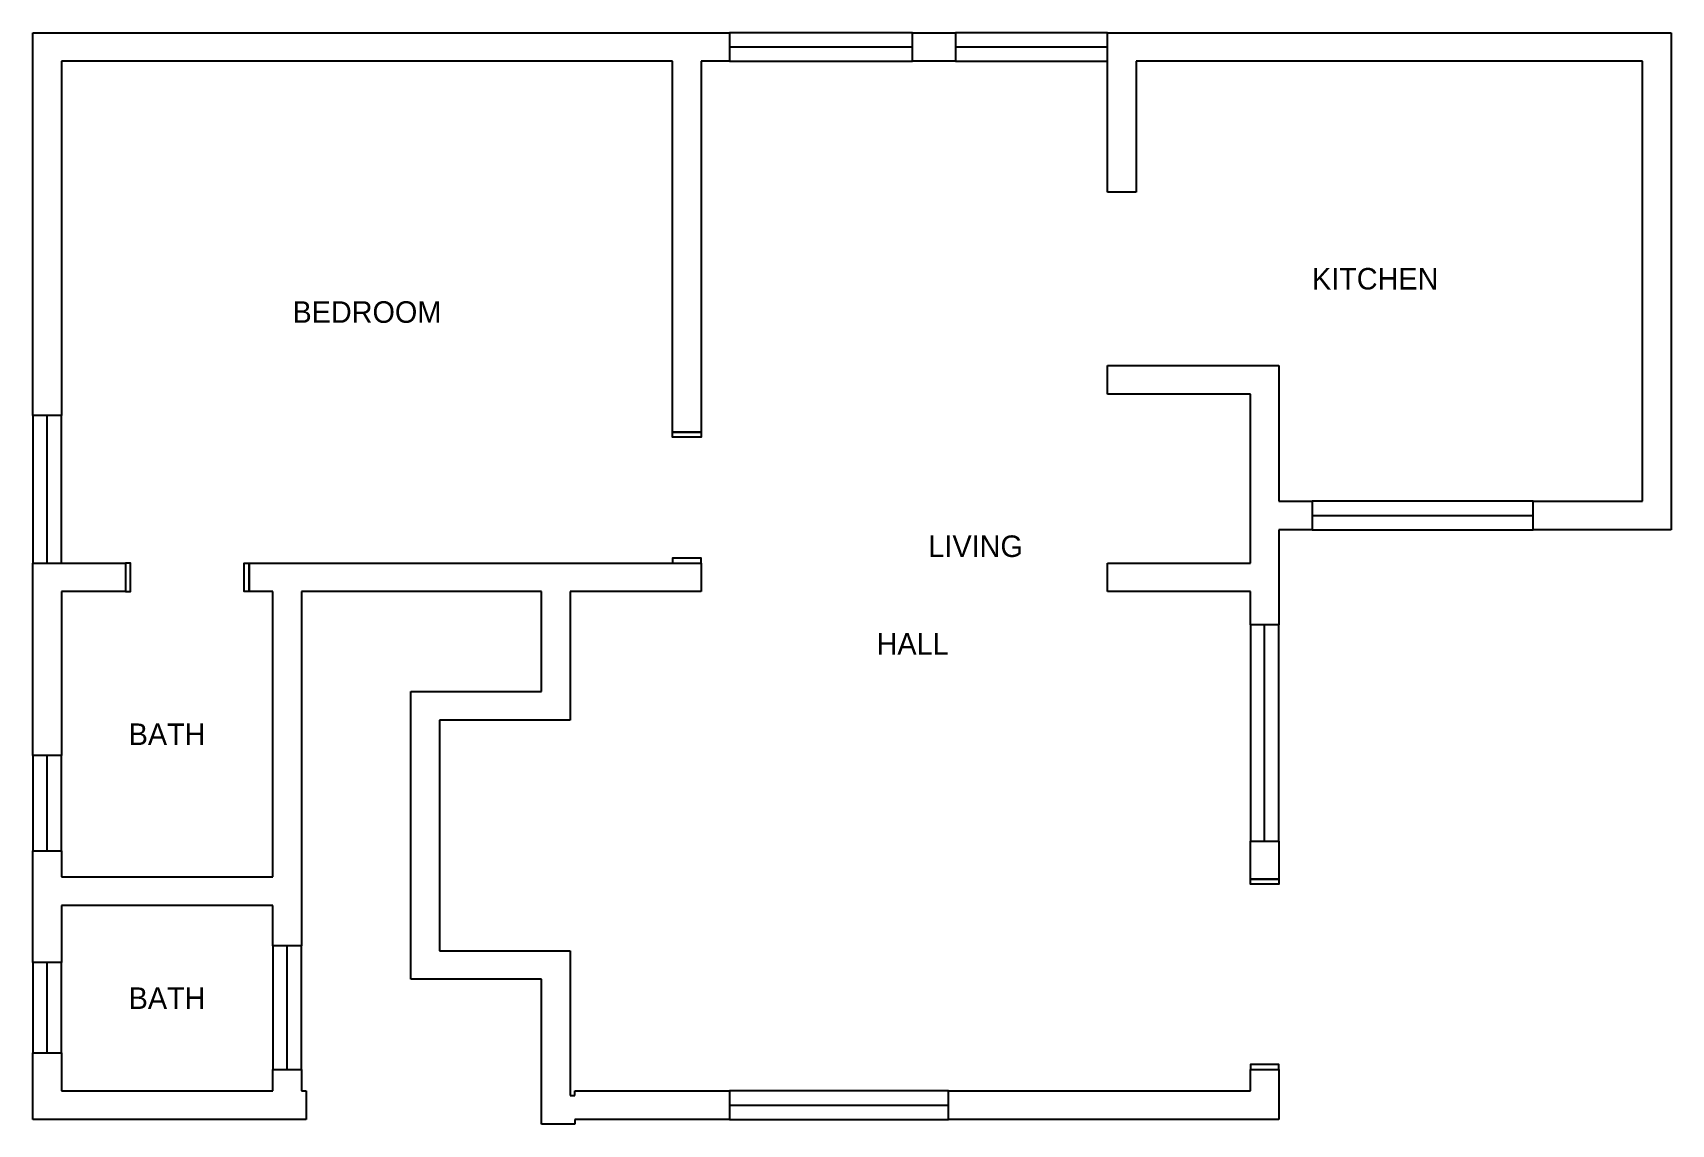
# Model space of a CAD drawing. Header units: centimetres. Extents: x 119976 to 121649, y -29747 to -28632.
import ezdxf

# ---------------------------------------------------------------- set-up
doc = ezdxf.new("R2010")
doc.units = ezdxf.units.CM
for name, color, linetype in [('DOORS', 7, 'Continuous'), ('TEXT', 7, 'Continuous'), ('WALLS', 7, 'Continuous'), ('WINDOWS', 7, 'Continuous')]:
    doc.layers.add(name, color=color, linetype=linetype)

msp = doc.modelspace()

# ---------------------------------------------------------------- linework, layer by layer
at = {"layer": 'DOORS'}
for points in [[(120658.3, -29040.5), (120658.3, -29045.5), (120629.1, -29045.5), (120629.1, -29040.5)], [(120658.3, -29174.1), (120658.3, -29169.1), (120629.1, -29169.1), (120629.1, -29174.1)], [(120070.4, -29203.3), (120075.4, -29203.3), (120075.4, -29174.1), (120070.4, -29174.1)], [(120196.7, -29203.3), (120191.7, -29203.3), (120191.7, -29174.1), (120196.7, -29174.1)], [(121248.5, -29497.2), (121248.5, -29502.2), (121219.4, -29502.2), (121219.4, -29497.2)], [(121248.5, -29691.5), (121248.5, -29686.5), (121219.4, -29686.5), (121219.4, -29691.5)]]:
    msp.add_lwpolyline(points, close=True, dxfattribs=at)
at = {"layer": 'WALLS'}
for p, q in [((119975.7, -29023.5), (119975.7, -28632.5)), ((119975.7, -28632.5), (120687.4, -28632.5)), ((120687.4, -28632.5), (120687.4, -28661.6)), ((120874.4, -28661.6), (120874.4, -28632.5)), ((120874.4, -28632.5), (120918.2, -28632.5)), ((120918.2, -28632.5), (120918.2, -28661.6)), ((121073.6, -28632.5), (121649.3, -28632.5)), ((121073.6, -28795.2), (121073.6, -28632.5)), ((121649.3, -28632.5), (121649.3, -29140.1)), ((120629.1, -28661.6), (120004.9, -28661.6)), ((120004.9, -28661.6), (120004.9, -29023.5)), ((120629.1, -29040.5), (120629.1, -28661.6)), ((120687.4, -28661.6), (120658.3, -28661.6)), ((120658.3, -28661.6), (120658.3, -29040.5)), ((120918.2, -28661.6), (120874.4, -28661.6)), ((121620.1, -28661.6), (121102.8, -28661.6)), ((121102.8, -28661.6), (121102.8, -28795.2)), ((121620.1, -29111), (121620.1, -28661.6)), ((121102.8, -28795.2), (121073.6, -28795.2)), ((121073.6, -28972.5), (121248.5, -28972.5)), ((121073.6, -29001.7), (121073.6, -28972.5)), ((121248.5, -28972.5), (121248.5, -29111)), ((121219.4, -29001.7), (121073.6, -29001.7)), ((121219.4, -29174.1), (121219.4, -29001.7)), ((120004.9, -29023.5), (119975.7, -29023.5)), ((120658.3, -29040.5), (120629.1, -29040.5)), ((121248.5, -29111), (121282.5, -29111)), ((121282.5, -29111), (121282.5, -29140.1)), ((121508.4, -29140.1), (121508.4, -29111)), ((121508.4, -29111), (121620.1, -29111)), ((121282.5, -29140.1), (121248.5, -29140.1)), ((121248.5, -29140.1), (121248.5, -29237.3)), ((121649.3, -29140.1), (121508.4, -29140.1)), ((119975.7, -29370.9), (119975.7, -29174.1)), ((119975.7, -29174.1), (120070.4, -29174.1)), ((120070.4, -29174.1), (120070.4, -29203.3)), ((120196.7, -29174.1), (120658.3, -29174.1)), ((120196.7, -29203.3), (120196.7, -29174.1)), ((120658.3, -29174.1), (120658.3, -29203.3)), ((121073.6, -29203.3), (121073.6, -29174.1)), ((121073.6, -29174.1), (121219.4, -29174.1)), ((120070.4, -29203.3), (120004.9, -29203.3)), ((120004.9, -29203.3), (120004.9, -29370.9)), ((120221, -29203.3), (120196.7, -29203.3)), ((120221, -29494.8), (120221, -29203.3)), ((120495.5, -29203.3), (120250.2, -29203.3)), ((120250.2, -29203.3), (120250.2, -29565.2)), ((120495.5, -29305.3), (120495.5, -29203.3)), ((120658.3, -29203.3), (120524.7, -29203.3)), ((120524.7, -29203.3), (120524.7, -29334.5)), ((121219.4, -29203.3), (121073.6, -29203.3)), ((121219.4, -29237.3), (121219.4, -29203.3)), ((121248.5, -29237.3), (121219.4, -29237.3)), ((120361.9, -29599.2), (120361.9, -29305.3)), ((120361.9, -29305.3), (120495.5, -29305.3)), ((120524.7, -29334.5), (120391.1, -29334.5)), ((120391.1, -29334.5), (120391.1, -29570.1)), ((120004.9, -29370.9), (119975.7, -29370.9)), ((119975.7, -29582.2), (119975.7, -29468)), ((119975.7, -29468), (120004.9, -29468)), ((120004.9, -29468), (120004.9, -29494.8)), ((121219.4, -29458.3), (121248.5, -29458.3)), ((121219.4, -29497.2), (121219.4, -29458.3)), ((121248.5, -29458.3), (121248.5, -29497.2)), ((120004.9, -29494.8), (120221, -29494.8)), ((121248.5, -29497.2), (121219.4, -29497.2)), ((120221, -29523.9), (120004.9, -29523.9)), ((120004.9, -29523.9), (120004.9, -29582.2)), ((120221, -29565.2), (120221, -29523.9)), ((120250.2, -29565.2), (120221, -29565.2)), ((120391.1, -29570.1), (120524.7, -29570.1)), ((120524.7, -29570.1), (120524.7, -29718.2)), ((120004.9, -29582.2), (119975.7, -29582.2)), ((120495.5, -29599.2), (120361.9, -29599.2)), ((120495.5, -29747.4), (120495.5, -29599.2)), ((119975.7, -29742.5), (119975.7, -29674.5)), ((119975.7, -29674.5), (120004.9, -29674.5)), ((120004.9, -29674.5), (120004.9, -29713.4)), ((120221, -29713.4), (120221, -29691.5)), ((120221, -29691.5), (120250.2, -29691.5)), ((120250.2, -29691.5), (120250.2, -29713.4)), ((121219.4, -29713.4), (121219.4, -29691.5)), ((121219.4, -29691.5), (121248.5, -29691.5)), ((121248.5, -29691.5), (121248.5, -29742.5)), ((120004.9, -29713.4), (120221, -29713.4)), ((120250.2, -29713.4), (120255, -29713.4)), ((120255, -29713.4), (120255, -29742.5)), ((120524.7, -29718.2), (120529.5, -29718.2)), ((120529.5, -29718.2), (120529.5, -29713.4)), ((120529.5, -29713.4), (120687.4, -29713.4)), ((120687.4, -29713.4), (120687.4, -29742.5)), ((120910.9, -29713.4), (121219.4, -29713.4)), ((120910.9, -29742.5), (120910.9, -29713.4)), ((120255, -29742.5), (119975.7, -29742.5)), ((120529.5, -29747.4), (120495.5, -29747.4)), ((120687.4, -29742.5), (120529.5, -29742.5)), ((120529.5, -29742.5), (120529.5, -29747.4)), ((121248.5, -29742.5), (120910.9, -29742.5))]:
    msp.add_line(p, q, dxfattribs=at)
at = {"layer": 'WINDOWS'}
for p, q in [((120687.4, -28647), (120874.4, -28647)), ((120918.2, -28647), (121073.6, -28647)), ((119990.3, -29174.1), (119990.3, -29023.5)), ((121282.5, -29125.6), (121508.4, -29125.6)), ((121233.9, -29458.3), (121233.9, -29237.3)), ((119990.3, -29468), (119990.3, -29370.9)), ((120235.6, -29691.5), (120235.6, -29565.2)), ((119990.3, -29674.5), (119990.3, -29582.2)), ((120687.4, -29728), (120910.9, -29728))]:
    msp.add_line(p, q, dxfattribs=at)
for points in [[(120687.4, -28661.6), (120874.4, -28661.6), (120874.4, -28632.5), (120687.4, -28632.5)], [(120918.2, -28661.6), (121073.6, -28661.6), (121073.6, -28632.5), (120918.2, -28632.5)], [(120004.9, -29174.1), (120004.9, -29023.5), (119975.7, -29023.5), (119975.7, -29174.1)], [(121282.5, -29140.1), (121508.4, -29140.1), (121508.4, -29111), (121282.5, -29111)], [(121248.5, -29458.3), (121248.5, -29237.3), (121219.4, -29237.3), (121219.4, -29458.3)], [(120004.9, -29468), (120004.9, -29370.9), (119975.7, -29370.9), (119975.7, -29468)], [(120250.2, -29691.5), (120250.2, -29565.2), (120221, -29565.2), (120221, -29691.5)], [(120004.9, -29674.5), (120004.9, -29582.2), (119975.7, -29582.2), (119975.7, -29674.5)], [(120687.4, -29742.5), (120910.9, -29742.5), (120910.9, -29713.4), (120687.4, -29713.4)]]:
    msp.add_lwpolyline(points, close=True, dxfattribs=at)

# ---------------------------------------------------------------- texts
at = {"layer": 'TEXT', "char_height": 22, "attachment_point": 5}
for s, insert in [('KITCHEN', (121346.9, -28883.9)), ('BEDROOM', (120317, -28917.9)), ('LIVING', (120938.8, -29157.1)), ('HALL', (120874.4, -29256.7)), ('BATH', (120112.9, -29349)), ('BATH', (120112.9, -29618.6))]:
    msp.add_mtext(s, dxfattribs=dict(at, insert=insert))

doc.saveas('drawing.dxf')
